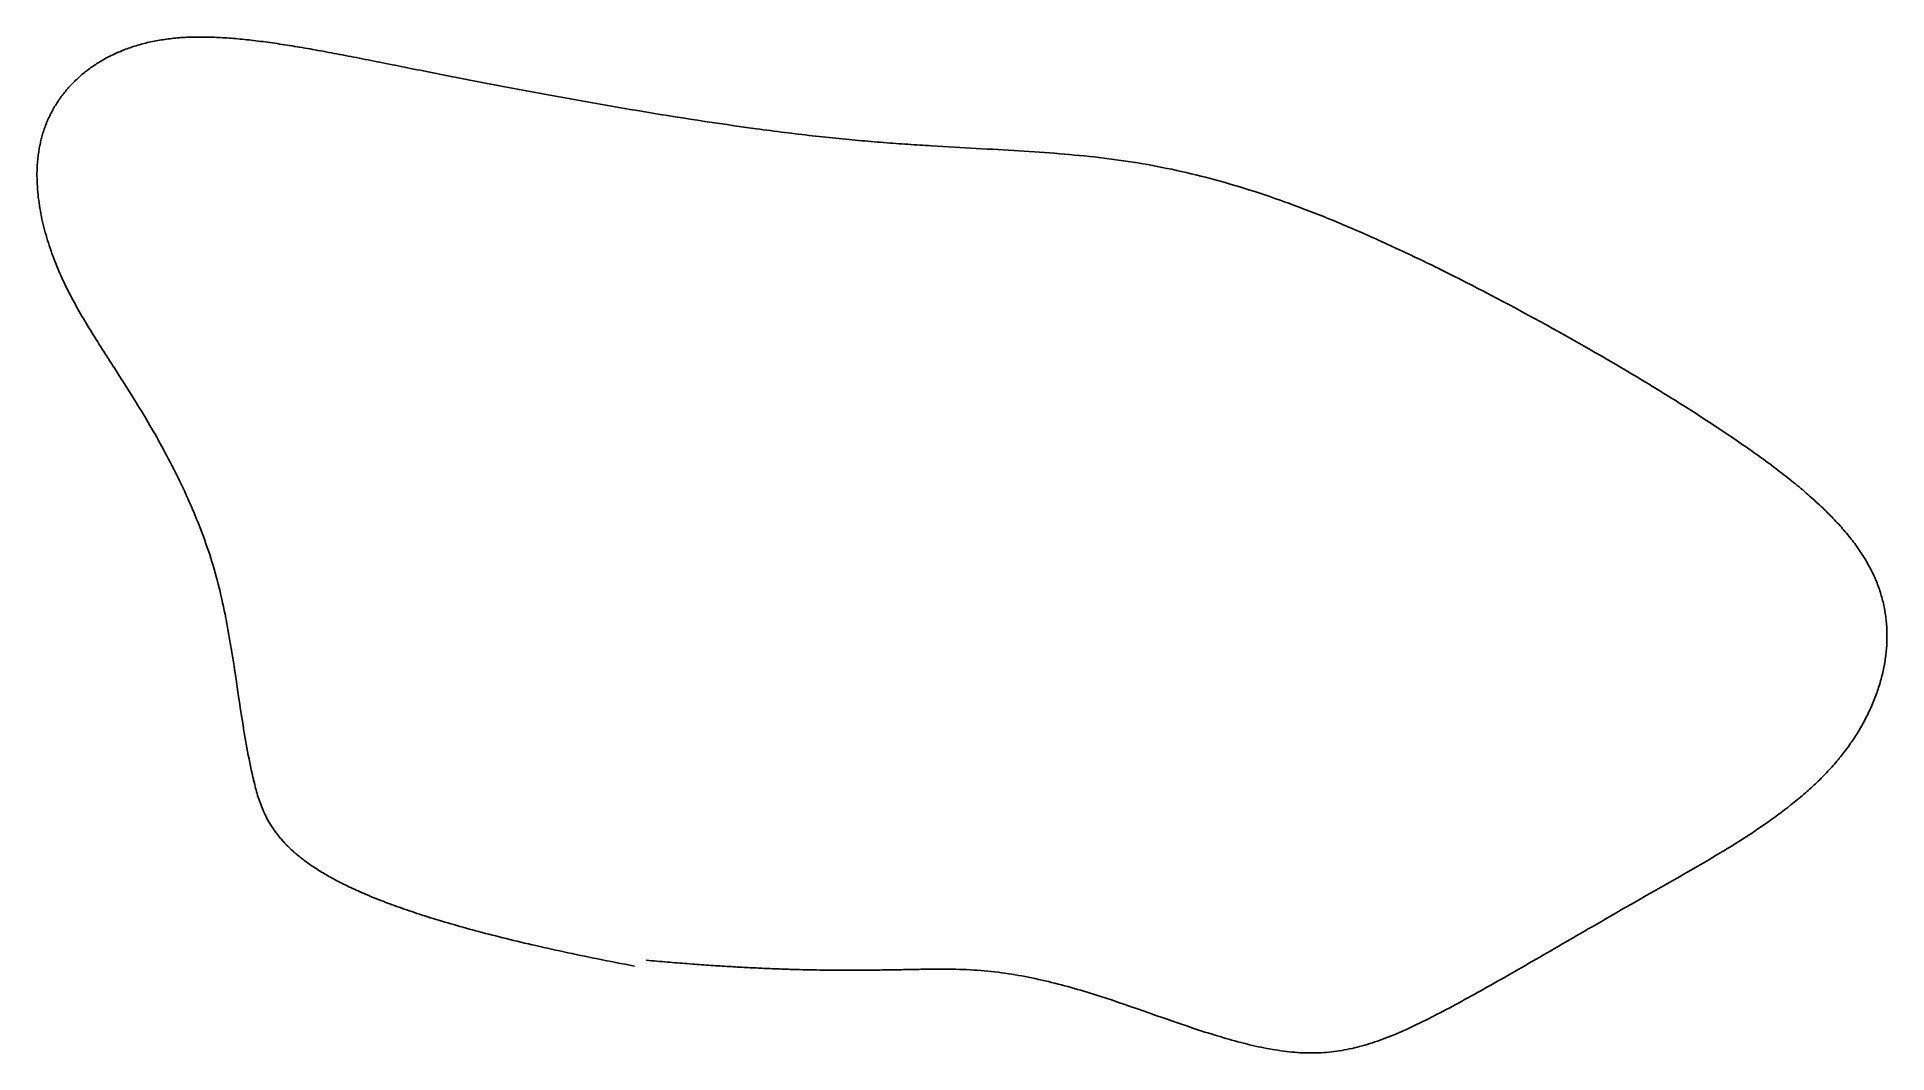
# Model space of a CAD drawing. Header units: millimetres. Extents: x 67 to 775, y 2109 to 2498.
import ezdxf

# ---------------------------------------------------------------- set-up
doc = ezdxf.new("R2010")
doc.units = ezdxf.units.MM
doc.layers.add('206', color=7, linetype='Continuous')

msp = doc.modelspace()

# ---------------------------------------------------------------- linework, layer by layer
at = {"layer": '206', "elevation": 206}
msp.add_lwpolyline([(295.29, 2142.21), (293.49, 2142.56), (291.7, 2142.9), (289.93, 2143.24), (288.18, 2143.58), (286.44, 2143.92), (284.71, 2144.27), (283, 2144.61), (281.3, 2144.95), (279.62, 2145.29), (277.95, 2145.63), (276.3, 2145.97), (274.67, 2146.31), (273.04, 2146.65), (271.44, 2146.99), (269.84, 2147.33), (268.27, 2147.67), (266.7, 2148.01), (265.15, 2148.34), (263.62, 2148.68), (262.09, 2149.02), (260.59, 2149.36), (259.09, 2149.7), (257.61, 2150.03), (256.15, 2150.37), (254.7, 2150.71), (253.26, 2151.04), (251.84, 2151.38), (250.43, 2151.72), (249.03, 2152.05), (247.64, 2152.39), (246.27, 2152.72), (244.92, 2153.06), (243.57, 2153.4), (242.24, 2153.73), (240.93, 2154.07), (239.62, 2154.4), (238.33, 2154.73), (237.05, 2155.07), (235.79, 2155.4), (234.54, 2155.74), (233.3, 2156.07), (232.07, 2156.4), (230.86, 2156.74), (229.65, 2157.07), (228.46, 2157.4), (227.29, 2157.74), (226.12, 2158.07), (224.97, 2158.4), (223.83, 2158.73), (222.7, 2159.07), (221.58, 2159.4), (220.48, 2159.73), (219.39, 2160.06), (218.31, 2160.39), (217.24, 2160.73), (216.18, 2161.06), (215.13, 2161.39), (214.1, 2161.72), (213.08, 2162.05), (212.07, 2162.38), (211.07, 2162.71), (210.08, 2163.04), (209.1, 2163.38), (208.13, 2163.71), (207.18, 2164.04), (206.24, 2164.37), (205.3, 2164.7), (204.38, 2165.03), (203.47, 2165.36), (202.57, 2165.69), (201.68, 2166.02), (200.8, 2166.35), (199.93, 2166.68), (199.07, 2167.01), (198.22, 2167.34), (197.38, 2167.67), (196.55, 2168), (195.74, 2168.32), (194.93, 2168.65), (194.13, 2168.98), (193.34, 2169.31), (192.57, 2169.64), (191.8, 2169.97), (191.04, 2170.3), (190.29, 2170.63), (189.55, 2170.96), (188.82, 2171.29), (188.1, 2171.62), (187.39, 2171.94), (186.69, 2172.27), (186, 2172.6), (185.32, 2172.93), (184.64, 2173.26), (183.98, 2173.59), (183.32, 2173.92), (182.67, 2174.25), (182.04, 2174.58), (181.41, 2174.9), (180.79, 2175.23), (180.17, 2175.56), (179.57, 2175.89), (178.98, 2176.22), (178.39, 2176.55), (177.81, 2176.88), (177.24, 2177.2), (176.68, 2177.53), (176.13, 2177.86), (175.58, 2178.19), (175.05, 2178.52), (174.52, 2178.85), (173.99, 2179.18), (173.48, 2179.51), (172.97, 2179.84), (172.48, 2180.16), (171.99, 2180.49), (171.5, 2180.82), (171.03, 2181.15), (170.56, 2181.48), (170.1, 2181.81), (169.64, 2182.14), (169.2, 2182.47), (168.76, 2182.8), (168.33, 2183.13), (167.9, 2183.46), (167.48, 2183.79), (167.07, 2184.12), (166.66, 2184.45), (166.27, 2184.78), (165.87, 2185.11), (165.49, 2185.44), (165.11, 2185.77), (164.74, 2186.1), (164.37, 2186.43), (164.01, 2186.76), (163.66, 2187.09), (163.31, 2187.42), (162.97, 2187.75), (162.64, 2188.08), (162.31, 2188.41), (161.98, 2188.74), (161.67, 2189.07), (161.35, 2189.4), (161.05, 2189.74), (160.75, 2190.07), (160.45, 2190.4), (160.16, 2190.73), (159.88, 2191.06), (159.6, 2191.39), (159.33, 2191.73), (159.06, 2192.06), (158.79, 2192.39), (158.54, 2192.72), (158.28, 2193.06), (158.03, 2193.39), (157.79, 2193.72), (157.55, 2194.06), (157.32, 2194.39), (157.09, 2194.72), (156.86, 2195.06), (156.64, 2195.39), (156.21, 2196.06), (155.8, 2196.73), (155.41, 2197.4), (155.03, 2198.07), (154.66, 2198.74), (154.32, 2199.41), (153.98, 2200.09), (153.66, 2200.76), (153.35, 2201.44), (153.06, 2202.11), (152.78, 2202.79), (152.51, 2203.47), (152.25, 2204.14), (152, 2204.82), (151.76, 2205.5), (151.53, 2206.19), (151.3, 2206.87), (151.09, 2207.55), (150.89, 2208.24), (150.69, 2208.92), (150.49, 2209.61), (150.31, 2210.3), (150.13, 2210.99), (149.95, 2211.68), (149.61, 2213.07), (149.29, 2214.46), (148.97, 2215.85), (148.66, 2217.26), (148.36, 2218.66), (148.07, 2220.07), (147.78, 2221.49), (147.5, 2222.91), (147.23, 2224.34), (146.96, 2225.76), (146.7, 2227.2), (146.45, 2228.63), (146.2, 2230.07), (145.95, 2231.52), (145.71, 2232.96), (145.48, 2234.41), (145.01, 2237.32), (144.56, 2240.24), (144.12, 2243.16), (143.68, 2246.09), (142.8, 2251.97), (142.36, 2254.91), (141.91, 2257.86), (141.45, 2260.8), (140.97, 2263.74), (140.73, 2265.21), (140.48, 2266.67), (140.23, 2268.14), (139.97, 2269.61), (139.71, 2271.07), (139.44, 2272.53), (139.17, 2273.99), (138.89, 2275.45), (138.6, 2276.9), (138.3, 2278.35), (138, 2279.8), (137.69, 2281.25), (137.36, 2282.69), (137.03, 2284.13), (136.69, 2285.57), (136.35, 2287), (135.99, 2288.43), (135.62, 2289.85), (135.24, 2291.27), (134.84, 2292.68), (134.44, 2294.1), (134.03, 2295.5), (133.6, 2296.9), (133.16, 2298.3), (132.72, 2299.69), (132.26, 2301.08), (131.79, 2302.46), (131.31, 2303.83), (130.83, 2305.2), (130.33, 2306.57), (129.83, 2307.93), (129.31, 2309.28), (128.79, 2310.63), (128.26, 2311.97), (127.73, 2313.31), (127.18, 2314.64), (126.63, 2315.96), (126.07, 2317.28), (125.5, 2318.6), (124.93, 2319.9), (124.35, 2321.2), (123.76, 2322.49), (123.17, 2323.78), (122.57, 2325.06), (121.97, 2326.33), (121.36, 2327.6), (120.75, 2328.86), (120.13, 2330.11), (119.51, 2331.36), (118.88, 2332.6), (118.25, 2333.83), (117.62, 2335.05), (116.98, 2336.27), (116.35, 2337.48), (115.7, 2338.68), (115.06, 2339.87), (114.41, 2341.06), (113.76, 2342.24), (113.11, 2343.41), (112.46, 2344.57), (111.81, 2345.73), (111.15, 2346.87), (110.5, 2348.01), (109.84, 2349.14), (109.19, 2350.26), (108.53, 2351.37), (107.88, 2352.48), (107.22, 2353.57), (106.57, 2354.66), (105.92, 2355.74), (105.27, 2356.81), (104.62, 2357.87), (103.97, 2358.92), (103.32, 2359.96), (102.68, 2360.99), (102.04, 2362.01), (101.4, 2363.03), (100.77, 2364.03), (100.13, 2365.03), (99.5, 2366.02), (98.88, 2367.01), (98.25, 2367.98), (97.63, 2368.95), (97.01, 2369.91), (96.4, 2370.87), (95.78, 2371.82), (95.18, 2372.77), (94.57, 2373.7), (93.97, 2374.64), (93.37, 2375.57), (92.78, 2376.49), (92.19, 2377.41), (91.6, 2378.33), (91.02, 2379.24), (90.44, 2380.15), (89.87, 2381.06), (89.3, 2381.96), (88.73, 2382.86), (88.17, 2383.76), (87.61, 2384.65), (87.06, 2385.55), (86.52, 2386.44), (85.97, 2387.33), (85.44, 2388.22), (84.9, 2389.11), (84.37, 2390), (83.85, 2390.89), (83.33, 2391.78), (82.82, 2392.68), (82.31, 2393.57), (81.81, 2394.46), (81.32, 2395.35), (80.83, 2396.25), (80.34, 2397.15), (79.86, 2398.05), (79.39, 2398.95), (78.92, 2399.86), (78.46, 2400.77), (78.01, 2401.68), (77.56, 2402.59), (77.12, 2403.51), (76.68, 2404.44), (76.25, 2405.37), (75.83, 2406.3), (75.41, 2407.24), (75, 2408.18), (74.6, 2409.13), (74.2, 2410.09), (73.81, 2411.05), (73.43, 2412.02), (73.06, 2412.99), (72.69, 2413.97), (72.33, 2414.96), (71.99, 2415.95), (71.64, 2416.94), (71.31, 2417.94), (70.99, 2418.94), (70.67, 2419.94), (70.37, 2420.95), (70.08, 2421.97), (69.79, 2422.98), (69.52, 2424), (69.26, 2425.02), (69, 2426.05), (68.76, 2427.07), (68.53, 2428.1), (68.32, 2429.13), (68.11, 2430.16), (67.92, 2431.2), (67.74, 2432.23), (67.57, 2433.26), (67.41, 2434.3), (67.27, 2435.33), (67.14, 2436.37), (67.03, 2437.4), (66.93, 2438.44), (66.84, 2439.47), (66.77, 2440.5), (66.71, 2441.53), (66.67, 2442.56), (66.64, 2443.59), (66.63, 2444.62), (66.63, 2445.64), (66.66, 2446.66), (66.69, 2447.68), (66.75, 2448.69), (66.82, 2449.71), (66.86, 2450.21), (66.9, 2450.72), (66.95, 2451.22), (67.01, 2451.72), (67.07, 2452.22), (67.13, 2452.72), (67.2, 2453.22), (67.27, 2453.72), (67.35, 2454.22), (67.43, 2454.71), (67.52, 2455.21), (67.61, 2455.7), (67.7, 2456.19), (67.8, 2456.68), (67.91, 2457.17), (68.02, 2457.66), (68.13, 2458.15), (68.25, 2458.64), (68.38, 2459.12), (68.51, 2459.6), (68.64, 2460.08), (68.78, 2460.56), (68.92, 2461.04), (69.07, 2461.52), (69.23, 2461.99), (69.38, 2462.47), (69.55, 2462.94), (69.72, 2463.41), (69.89, 2463.88), (70.07, 2464.35), (70.26, 2464.81), (70.45, 2465.27), (70.64, 2465.74), (70.84, 2466.2), (71.05, 2466.65), (71.26, 2467.11), (71.48, 2467.56), (71.7, 2468.01), (71.92, 2468.46), (72.15, 2468.91), (72.39, 2469.36), (72.63, 2469.8), (72.88, 2470.24), (73.13, 2470.68), (73.39, 2471.12), (73.65, 2471.55), (73.92, 2471.98), (74.19, 2472.41), (74.47, 2472.84), (74.75, 2473.27), (75.03, 2473.69), (75.33, 2474.11), (75.62, 2474.53), (75.93, 2474.94), (76.23, 2475.35), (76.55, 2475.76), (76.86, 2476.17), (77.18, 2476.58), (77.51, 2476.98), (77.84, 2477.38), (78.18, 2477.77), (78.52, 2478.17), (78.87, 2478.56), (79.22, 2478.94), (79.58, 2479.33), (79.94, 2479.71), (80.3, 2480.09), (80.68, 2480.46), (81.05, 2480.84), (81.43, 2481.21), (81.82, 2481.57), (82.21, 2481.94), (82.6, 2482.3), (83, 2482.65), (83.41, 2483.01), (83.82, 2483.36), (84.23, 2483.7), (84.65, 2484.05), (85.08, 2484.39), (85.51, 2484.72), (85.94, 2485.06), (86.38, 2485.39), (86.82, 2485.71), (87.27, 2486.04), (87.72, 2486.35), (88.18, 2486.67), (88.64, 2486.98), (89.11, 2487.29), (89.58, 2487.59), (90.06, 2487.89), (90.54, 2488.19), (91.02, 2488.48), (91.51, 2488.77), (92.01, 2489.06), (92.51, 2489.34), (93.01, 2489.61), (93.52, 2489.89), (94.03, 2490.16), (94.55, 2490.42), (95.07, 2490.68), (95.6, 2490.94), (96.13, 2491.19), (96.67, 2491.44), (97.21, 2491.68), (97.75, 2491.92), (98.3, 2492.16), (98.86, 2492.39), (99.41, 2492.62), (99.98, 2492.84), (100.54, 2493.06), (101.12, 2493.27), (101.69, 2493.48), (102.27, 2493.68), (102.86, 2493.88), (103.45, 2494.08), (104.04, 2494.27), (104.64, 2494.45), (105.25, 2494.63), (105.85, 2494.81), (106.47, 2494.98), (107.08, 2495.15), (107.7, 2495.31), (108.33, 2495.46), (108.96, 2495.62), (109.59, 2495.76), (110.23, 2495.9), (110.87, 2496.04), (111.52, 2496.17), (112.17, 2496.3), (112.83, 2496.42), (113.49, 2496.54), (114.15, 2496.65), (114.82, 2496.75), (115.49, 2496.85), (116.17, 2496.95), (116.85, 2497.04), (117.54, 2497.12), (118.23, 2497.2), (118.92, 2497.28), (119.62, 2497.35), (120.32, 2497.41), (121.03, 2497.47), (121.74, 2497.52), (122.46, 2497.57), (123.18, 2497.61), (123.9, 2497.65), (124.63, 2497.68), (125.37, 2497.71), (126.1, 2497.73), (126.85, 2497.75), (127.59, 2497.76), (128.34, 2497.77), (129.1, 2497.77), (129.86, 2497.77), (130.63, 2497.76), (131.4, 2497.75), (132.17, 2497.74), (132.95, 2497.72), (133.73, 2497.69), (134.52, 2497.67), (135.32, 2497.63), (136.11, 2497.6), (136.92, 2497.55), (137.72, 2497.51), (138.54, 2497.46), (139.35, 2497.4), (140.17, 2497.34), (141, 2497.28), (141.83, 2497.21), (142.67, 2497.14), (143.51, 2497.07), (144.36, 2496.99), (145.21, 2496.91), (146.06, 2496.82), (146.92, 2496.73), (147.79, 2496.64), (148.66, 2496.54), (149.54, 2496.44), (150.42, 2496.33), (151.31, 2496.23), (152.2, 2496.11), (153.09, 2496), (154, 2495.88), (154.9, 2495.76), (155.81, 2495.63), (156.73, 2495.5), (157.65, 2495.37), (158.58, 2495.23), (159.51, 2495.09), (160.45, 2494.95), (161.4, 2494.81), (162.34, 2494.66), (163.3, 2494.51), (164.26, 2494.35), (165.22, 2494.2), (166.19, 2494.04), (167.17, 2493.87), (168.15, 2493.71), (169.14, 2493.54), (170.13, 2493.37), (171.13, 2493.19), (172.13, 2493.02), (173.14, 2492.84), (174.15, 2492.66), (175.17, 2492.47), (176.2, 2492.29), (177.23, 2492.1), (178.26, 2491.9), (179.31, 2491.71), (180.35, 2491.51), (181.41, 2491.32), (182.47, 2491.12), (183.53, 2490.91), (184.6, 2490.71), (185.68, 2490.5), (186.76, 2490.29), (187.85, 2490.08), (188.94, 2489.87), (190.04, 2489.65), (191.15, 2489.44), (192.26, 2489.22), (193.38, 2489), (194.5, 2488.78), (195.63, 2488.55), (196.77, 2488.33), (197.91, 2488.1), (199.05, 2487.87), (200.21, 2487.64), (201.37, 2487.41), (202.53, 2487.18), (203.7, 2486.94), (204.88, 2486.7), (206.07, 2486.47), (207.26, 2486.23), (208.45, 2485.99), (209.65, 2485.75), (210.86, 2485.51), (212.08, 2485.26), (213.3, 2485.02), (214.52, 2484.77), (215.76, 2484.53), (217, 2484.28), (218.24, 2484.03), (219.5, 2483.79), (220.75, 2483.54), (222.02, 2483.29), (223.29, 2483.03), (224.57, 2482.78), (225.85, 2482.53), (227.14, 2482.28), (228.44, 2482.02), (229.74, 2481.77), (231.04, 2481.52), (232.35, 2481.26), (233.67, 2481), (234.99, 2480.75), (236.32, 2480.49), (237.65, 2480.24), (238.99, 2479.98), (240.33, 2479.72), (241.68, 2479.46), (243.03, 2479.21), (245.74, 2478.69), (248.47, 2478.17), (251.22, 2477.66), (253.98, 2477.14), (256.75, 2476.62), (259.54, 2476.11), (262.34, 2475.59), (265.15, 2475.08), (267.97, 2474.57), (270.8, 2474.06), (273.64, 2473.55), (276.48, 2473.05), (279.34, 2472.54), (282.19, 2472.04), (285.06, 2471.54), (287.92, 2471.05), (293.66, 2470.07), (296.53, 2469.59), (299.41, 2469.11), (302.28, 2468.64), (305.15, 2468.17), (308.01, 2467.71), (310.87, 2467.25), (313.73, 2466.8), (316.59, 2466.36), (319.43, 2465.92), (322.27, 2465.48), (325.1, 2465.06), (327.92, 2464.64), (330.74, 2464.23), (333.54, 2463.83), (336.32, 2463.43), (339.1, 2463.05), (341.86, 2462.67), (343.24, 2462.48), (344.61, 2462.3), (345.98, 2462.12), (347.34, 2461.94), (348.7, 2461.76), (350.06, 2461.59), (351.41, 2461.41), (352.76, 2461.25), (354.1, 2461.08), (355.44, 2460.91), (356.77, 2460.75), (358.1, 2460.59), (359.42, 2460.44), (360.74, 2460.28), (362.05, 2460.13), (363.36, 2459.98), (364.66, 2459.84), (365.96, 2459.69), (367.25, 2459.55), (368.53, 2459.41), (369.81, 2459.28), (371.08, 2459.15), (372.35, 2459.02), (373.61, 2458.89), (374.87, 2458.77), (376.12, 2458.65), (377.36, 2458.53), (378.6, 2458.41), (379.83, 2458.3), (381.06, 2458.19), (382.28, 2458.08), (383.49, 2457.98), (384.7, 2457.87), (385.91, 2457.77), (387.11, 2457.67), (388.3, 2457.57), (389.49, 2457.48), (390.68, 2457.38), (391.86, 2457.29), (393.03, 2457.2), (394.2, 2457.12), (395.36, 2457.03), (396.52, 2456.95), (397.68, 2456.86), (398.83, 2456.78), (399.97, 2456.7), (401.11, 2456.63), (402.25, 2456.55), (403.38, 2456.47), (404.51, 2456.4), (405.63, 2456.33), (406.74, 2456.26), (407.86, 2456.19), (408.97, 2456.12), (411.17, 2455.98), (413.36, 2455.85), (415.53, 2455.73), (417.69, 2455.6), (419.83, 2455.48), (421.95, 2455.36), (424.06, 2455.25), (426.16, 2455.13), (428.24, 2455.02), (430.31, 2454.9), (432.36, 2454.79), (434.4, 2454.67), (436.43, 2454.56), (438.45, 2454.44), (440.46, 2454.32), (442.45, 2454.2), (444.44, 2454.08), (446.41, 2453.95), (448.37, 2453.82), (450.33, 2453.69), (452.27, 2453.55), (454.21, 2453.41), (456.14, 2453.26), (458.06, 2453.11), (459.97, 2452.95), (461.88, 2452.78), (463.78, 2452.61), (465.67, 2452.43), (467.55, 2452.25), (469.43, 2452.05), (471.31, 2451.85), (473.18, 2451.63), (475.05, 2451.41), (476.91, 2451.18), (478.77, 2450.94), (480.63, 2450.68), (482.48, 2450.42), (484.33, 2450.14), (486.18, 2449.86), (488.03, 2449.56), (489.87, 2449.25), (491.72, 2448.93), (493.56, 2448.59), (495.41, 2448.24), (497.25, 2447.88), (499.09, 2447.51), (500.94, 2447.13), (502.79, 2446.73), (504.63, 2446.32), (506.48, 2445.9), (508.34, 2445.46), (510.19, 2445.02), (512.05, 2444.56), (513.91, 2444.08), (515.77, 2443.59), (517.64, 2443.09), (519.51, 2442.58), (521.39, 2442.05), (523.27, 2441.51), (525.16, 2440.95), (527.05, 2440.38), (528.95, 2439.8), (530.85, 2439.2), (532.76, 2438.59), (534.68, 2437.97), (536.6, 2437.33), (538.54, 2436.67), (540.48, 2436), (542.43, 2435.32), (544.39, 2434.62), (545.37, 2434.26), (546.35, 2433.91), (547.34, 2433.54), (548.33, 2433.18), (549.32, 2432.81), (550.31, 2432.43), (551.31, 2432.06), (552.31, 2431.68), (553.31, 2431.29), (554.32, 2430.9), (555.32, 2430.51), (556.33, 2430.11), (557.35, 2429.71), (558.36, 2429.31), (559.38, 2428.9), (560.4, 2428.49), (561.43, 2428.07), (562.45, 2427.65), (563.48, 2427.23), (564.52, 2426.8), (565.55, 2426.37), (566.59, 2425.93), (567.63, 2425.49), (568.68, 2425.05), (569.73, 2424.6), (570.78, 2424.15), (571.84, 2423.69), (572.9, 2423.23), (573.96, 2422.77), (575.03, 2422.3), (576.1, 2421.83), (577.17, 2421.35), (578.25, 2420.87), (579.33, 2420.38), (580.41, 2419.9), (581.5, 2419.4), (582.59, 2418.91), (583.69, 2418.4), (584.79, 2417.9), (585.89, 2417.39), (587, 2416.88), (588.11, 2416.36), (589.23, 2415.83), (590.35, 2415.31), (591.47, 2414.78), (592.6, 2414.24), (593.73, 2413.7), (594.86, 2413.16), (596, 2412.61), (597.14, 2412.06), (598.28, 2411.51), (599.43, 2410.95), (600.58, 2410.39), (601.74, 2409.83), (602.89, 2409.26), (604.05, 2408.68), (606.38, 2407.53), (608.71, 2406.36), (611.06, 2405.18), (613.41, 2403.99), (615.77, 2402.79), (618.13, 2401.57), (620.5, 2400.34), (622.88, 2399.11), (625.26, 2397.86), (627.64, 2396.6), (630.03, 2395.34), (632.42, 2394.07), (634.8, 2392.78), (637.19, 2391.5), (639.58, 2390.2), (641.96, 2388.9), (644.34, 2387.59), (646.72, 2386.27), (649.09, 2384.96), (651.46, 2383.63), (653.83, 2382.3), (656.18, 2380.97), (658.53, 2379.64), (660.87, 2378.3), (663.21, 2376.96), (665.53, 2375.62), (667.84, 2374.27), (670.14, 2372.93), (672.42, 2371.58), (674.7, 2370.24), (676.96, 2368.9), (679.2, 2367.55), (681.43, 2366.21), (683.64, 2364.87), (684.74, 2364.2), (685.84, 2363.53), (686.93, 2362.87), (688.02, 2362.2), (689.1, 2361.53), (690.17, 2360.87), (691.25, 2360.2), (692.31, 2359.54), (693.37, 2358.88), (694.43, 2358.22), (695.48, 2357.56), (696.53, 2356.9), (697.57, 2356.24), (698.6, 2355.59), (699.63, 2354.93), (700.65, 2354.28), (701.67, 2353.63), (702.68, 2352.98), (703.68, 2352.33), (704.68, 2351.69), (705.67, 2351.04), (706.66, 2350.4), (707.64, 2349.76), (708.61, 2349.12), (709.57, 2348.48), (710.53, 2347.85), (711.48, 2347.22), (712.43, 2346.59), (713.37, 2345.96), (714.3, 2345.33), (715.22, 2344.71), (716.14, 2344.08), (717.05, 2343.46), (717.95, 2342.84), (718.85, 2342.23), (719.73, 2341.61), (720.62, 2341), (721.49, 2340.39), (722.36, 2339.78), (723.22, 2339.17), (724.07, 2338.56), (724.92, 2337.96), (725.76, 2337.36), (726.59, 2336.75), (727.42, 2336.15), (728.24, 2335.55), (729.05, 2334.96), (729.85, 2334.36), (730.65, 2333.77), (731.44, 2333.17), (732.23, 2332.58), (733, 2331.99), (733.77, 2331.4), (734.53, 2330.81), (735.29, 2330.22), (736.04, 2329.64), (736.78, 2329.05), (737.51, 2328.47), (738.24, 2327.89), (738.96, 2327.31), (739.67, 2326.72), (740.38, 2326.14), (741.08, 2325.57), (741.77, 2324.99), (742.46, 2324.41), (743.13, 2323.83), (743.8, 2323.26), (744.47, 2322.68), (745.12, 2322.11), (745.77, 2321.53), (746.42, 2320.96), (747.05, 2320.39), (747.68, 2319.81), (748.3, 2319.24), (748.91, 2318.67), (749.52, 2318.1), (750.12, 2317.53), (750.71, 2316.96), (751.3, 2316.39), (751.87, 2315.82), (752.44, 2315.25), (753.01, 2314.68), (753.56, 2314.12), (754.11, 2313.55), (754.66, 2312.98), (755.19, 2312.41), (755.72, 2311.84), (756.24, 2311.28), (756.75, 2310.71), (757.26, 2310.14), (757.76, 2309.57), (758.25, 2309), (758.74, 2308.43), (759.21, 2307.87), (759.68, 2307.3), (760.15, 2306.73), (760.6, 2306.16), (761.05, 2305.59), (761.49, 2305.02), (761.93, 2304.45), (762.36, 2303.88), (762.78, 2303.31), (763.19, 2302.74), (763.59, 2302.16), (763.99, 2301.59), (764.38, 2301.02), (764.77, 2300.44), (765.14, 2299.87), (765.51, 2299.3), (765.88, 2298.72), (766.23, 2298.14), (766.58, 2297.57), (766.92, 2296.99), (767.25, 2296.41), (767.58, 2295.83), (767.9, 2295.25), (768.21, 2294.67), (768.51, 2294.08), (768.81, 2293.5), (769.1, 2292.91), (769.38, 2292.33), (769.65, 2291.74), (769.92, 2291.15), (770.18, 2290.56), (770.43, 2289.97), (770.68, 2289.38), (770.92, 2288.79), (771.15, 2288.19), (771.37, 2287.6), (771.59, 2287), (771.8, 2286.4), (772, 2285.8), (772.2, 2285.2), (772.38, 2284.6), (772.56, 2283.99), (772.73, 2283.39), (772.9, 2282.78), (773.06, 2282.17), (773.21, 2281.56), (773.35, 2280.95), (773.49, 2280.34), (773.62, 2279.72), (773.74, 2279.11), (773.85, 2278.49), (773.96, 2277.87), (774.06, 2277.25), (774.15, 2276.63), (774.24, 2276.01), (774.32, 2275.39), (774.39, 2274.77), (774.46, 2274.14), (774.52, 2273.52), (774.57, 2272.89), (774.61, 2272.27), (774.65, 2271.64), (774.68, 2271.01), (774.7, 2270.38), (774.72, 2269.75), (774.73, 2269.12), (774.73, 2268.49), (774.73, 2267.86), (774.72, 2267.23), (774.7, 2266.6), (774.68, 2265.97), (774.65, 2265.33), (774.61, 2264.7), (774.56, 2264.07), (774.51, 2263.43), (774.46, 2262.8), (774.39, 2262.16), (774.32, 2261.53), (774.24, 2260.9), (774.16, 2260.26), (774.07, 2259.63), (773.97, 2258.99), (773.87, 2258.36), (773.76, 2257.72), (773.64, 2257.09), (773.52, 2256.45), (773.39, 2255.82), (773.25, 2255.19), (773.11, 2254.55), (772.96, 2253.92), (772.81, 2253.28), (772.65, 2252.65), (772.48, 2252.02), (772.3, 2251.39), (772.12, 2250.76), (771.94, 2250.12), (771.74, 2249.49), (771.54, 2248.86), (771.34, 2248.23), (771.13, 2247.61), (770.91, 2246.98), (770.69, 2246.35), (770.46, 2245.72), (770.22, 2245.1), (769.98, 2244.47), (769.73, 2243.85), (769.48, 2243.23), (769.22, 2242.61), (768.95, 2241.98), (768.68, 2241.36), (768.4, 2240.75), (768.12, 2240.13), (767.83, 2239.51), (767.53, 2238.9), (767.23, 2238.28), (766.92, 2237.67), (766.61, 2237.06), (766.29, 2236.45), (765.96, 2235.84), (765.63, 2235.23), (765.3, 2234.62), (764.95, 2234.02), (764.6, 2233.41), (764.25, 2232.81), (763.89, 2232.21), (763.53, 2231.61), (763.16, 2231.02), (762.78, 2230.42), (762.4, 2229.83), (762.01, 2229.24), (761.62, 2228.65), (761.22, 2228.06), (760.81, 2227.47), (760.4, 2226.89), (759.99, 2226.31), (759.57, 2225.73), (759.14, 2225.15), (758.71, 2224.58), (758.27, 2224), (757.83, 2223.43), (757.38, 2222.86), (756.93, 2222.29), (756.47, 2221.73), (756, 2221.17), (755.54, 2220.61), (755.06, 2220.05), (754.58, 2219.49), (754.1, 2218.94), (753.61, 2218.39), (753.11, 2217.84), (752.61, 2217.3), (752.1, 2216.75), (751.59, 2216.21), (751.08, 2215.67), (750.56, 2215.14), (750.03, 2214.6), (749.5, 2214.07), (748.97, 2213.54), (748.43, 2213.02), (747.88, 2212.49), (747.33, 2211.97), (746.78, 2211.45), (746.22, 2210.93), (745.66, 2210.42), (745.09, 2209.9), (744.52, 2209.39), (743.95, 2208.88), (743.37, 2208.37), (742.78, 2207.87), (742.2, 2207.37), (741.6, 2206.86), (741.01, 2206.36), (740.41, 2205.87), (739.2, 2204.88), (737.97, 2203.9), (736.73, 2202.92), (735.47, 2201.95), (734.2, 2200.99), (732.92, 2200.04), (731.62, 2199.09), (730.31, 2198.14), (728.99, 2197.21), (727.65, 2196.28), (726.3, 2195.35), (724.95, 2194.43), (723.58, 2193.52), (722.2, 2192.61), (720.81, 2191.7), (719.42, 2190.8), (718.01, 2189.91), (716.59, 2189.02), (715.17, 2188.13), (713.74, 2187.24), (712.3, 2186.36), (710.85, 2185.49), (709.4, 2184.61), (707.94, 2183.74), (706.48, 2182.87), (705.01, 2182.01), (703.53, 2181.14), (702.06, 2180.28), (700.57, 2179.42), (697.6, 2177.71), (694.61, 2176), (691.61, 2174.29), (685.61, 2170.89), (682.61, 2169.18), (679.61, 2167.48), (676.63, 2165.77), (673.65, 2164.06), (670.68, 2162.36), (667.72, 2160.65), (664.78, 2158.95), (661.85, 2157.25), (660.39, 2156.41), (658.93, 2155.57), (657.48, 2154.73), (656.03, 2153.89), (654.59, 2153.05), (653.15, 2152.22), (651.72, 2151.39), (650.29, 2150.56), (648.87, 2149.73), (647.45, 2148.91), (646.04, 2148.09), (644.63, 2147.28), (643.23, 2146.47), (641.84, 2145.67), (640.45, 2144.86), (639.07, 2144.07), (637.69, 2143.27), (636.33, 2142.49), (634.97, 2141.71), (633.61, 2140.93), (632.26, 2140.16), (630.93, 2139.39), (629.59, 2138.63), (628.27, 2137.88), (626.96, 2137.13), (625.65, 2136.39), (624.35, 2135.65), (623.06, 2134.93), (621.78, 2134.21), (620.5, 2133.49), (619.24, 2132.79), (617.98, 2132.09), (616.74, 2131.39), (615.5, 2130.71), (614.28, 2130.04), (613.06, 2129.37), (611.85, 2128.71), (610.66, 2128.06), (609.47, 2127.42), (608.3, 2126.79), (607.13, 2126.16), (605.98, 2125.55), (604.84, 2124.95), (603.7, 2124.35), (602.58, 2123.77), (601.46, 2123.19), (600.36, 2122.62), (599.26, 2122.07), (598.17, 2121.52), (597.1, 2120.99), (596.02, 2120.46), (594.96, 2119.95), (593.9, 2119.44), (592.85, 2118.95), (591.81, 2118.46), (590.77, 2117.99), (589.74, 2117.53), (588.72, 2117.08), (587.7, 2116.64), (586.69, 2116.21), (585.68, 2115.79), (584.67, 2115.39), (583.67, 2114.99), (582.68, 2114.61), (581.69, 2114.24), (580.7, 2113.88), (579.71, 2113.53), (578.73, 2113.19), (577.75, 2112.87), (576.77, 2112.55), (575.79, 2112.25), (574.82, 2111.97), (573.85, 2111.69), (572.87, 2111.43), (571.9, 2111.18), (570.93, 2110.94), (569.96, 2110.72), (568.99, 2110.51), (568.02, 2110.31), (567.04, 2110.12), (566.07, 2109.95), (565.1, 2109.79), (564.12, 2109.64), (563.14, 2109.51), (562.16, 2109.39), (561.17, 2109.29), (560.19, 2109.2), (559.2, 2109.12), (558.21, 2109.06), (557.21, 2109.01), (556.21, 2108.98), (555.2, 2108.96), (554.19, 2108.95), (553.18, 2108.96), (552.16, 2108.98), (551.13, 2109.02), (550.1, 2109.07), (549.06, 2109.14), (548.02, 2109.22), (546.97, 2109.31), (545.92, 2109.42), (544.87, 2109.54), (543.81, 2109.67), (542.74, 2109.81), (541.67, 2109.97), (540.59, 2110.14), (539.52, 2110.32), (538.43, 2110.51), (537.34, 2110.71), (536.25, 2110.92), (535.16, 2111.14), (534.06, 2111.37), (532.95, 2111.62), (531.85, 2111.87), (530.74, 2112.13), (529.62, 2112.4), (528.5, 2112.68), (527.38, 2112.97), (526.26, 2113.26), (525.13, 2113.57), (523.99, 2113.88), (522.86, 2114.2), (521.72, 2114.52), (520.58, 2114.86), (519.44, 2115.2), (518.29, 2115.54), (517.14, 2115.89), (515.99, 2116.25), (514.84, 2116.61), (513.68, 2116.98), (512.52, 2117.36), (511.36, 2117.73), (510.2, 2118.12), (509.03, 2118.5), (506.69, 2119.29), (504.35, 2120.08), (502, 2120.89), (499.64, 2121.71), (497.28, 2122.53), (494.92, 2123.36), (492.55, 2124.19), (487.8, 2125.86), (485.41, 2126.68), (483.03, 2127.5), (480.63, 2128.32), (478.24, 2129.12), (475.83, 2129.92), (473.42, 2130.7), (472.21, 2131.08), (470.99, 2131.47), (469.78, 2131.84), (468.56, 2132.22), (467.34, 2132.58), (466.12, 2132.95), (464.9, 2133.31), (463.67, 2133.66), (462.44, 2134.01), (461.21, 2134.35), (459.97, 2134.69), (458.73, 2135.02), (457.49, 2135.34), (456.24, 2135.66), (454.99, 2135.97), (453.74, 2136.28), (452.49, 2136.57), (451.23, 2136.86), (449.96, 2137.14), (448.7, 2137.42), (447.43, 2137.68), (446.15, 2137.94), (444.87, 2138.19), (443.59, 2138.42), (442.3, 2138.65), (441.01, 2138.87), (439.72, 2139.09), (438.42, 2139.29), (437.11, 2139.48), (435.8, 2139.66), (434.49, 2139.83), (433.17, 2139.99), (431.85, 2140.14), (430.52, 2140.28), (429.18, 2140.4), (427.84, 2140.52), (426.5, 2140.62), (425.15, 2140.71), (423.8, 2140.79), (422.43, 2140.85), (421.06, 2140.91), (419.68, 2140.96), (418.29, 2140.99), (416.88, 2141.02), (416.18, 2141.03), (415.46, 2141.03), (414.74, 2141.04), (414.02, 2141.04), (413.3, 2141.05), (412.56, 2141.05), (411.83, 2141.05), (411.09, 2141.04), (410.34, 2141.04), (409.59, 2141.03), (408.83, 2141.03), (408.06, 2141.02), (407.29, 2141.01), (406.51, 2141), (405.72, 2140.99), (404.93, 2140.98), (404.13, 2140.96), (403.32, 2140.95), (402.51, 2140.94), (401.69, 2140.92), (400.86, 2140.91), (400.02, 2140.89), (399.17, 2140.88), (398.31, 2140.86), (397.45, 2140.84), (396.57, 2140.83), (395.69, 2140.81), (394.79, 2140.79), (393.89, 2140.78), (392.98, 2140.76), (392.05, 2140.75), (391.12, 2140.73), (390.17, 2140.72), (389.22, 2140.7), (388.25, 2140.69), (387.27, 2140.68), (386.28, 2140.67), (385.28, 2140.66), (384.27, 2140.65), (383.24, 2140.64), (382.2, 2140.63), (381.15, 2140.63), (380.09, 2140.62), (379.01, 2140.62), (377.92, 2140.62), (376.82, 2140.62), (375.7, 2140.62), (374.57, 2140.62), (373.42, 2140.63), (372.26, 2140.63), (371.09, 2140.64), (369.9, 2140.65), (368.7, 2140.67), (367.48, 2140.68), (366.24, 2140.7), (365, 2140.72), (363.73, 2140.74), (362.45, 2140.77), (361.15, 2140.8), (359.84, 2140.83), (358.51, 2140.86), (357.16, 2140.9), (355.79, 2140.94), (355.1, 2140.96), (354.41, 2140.98), (353.71, 2141), (353.01, 2141.02), (352.3, 2141.05), (351.59, 2141.07), (350.88, 2141.1), (350.16, 2141.13), (349.43, 2141.15), (348.71, 2141.18), (347.97, 2141.21), (347.23, 2141.24), (346.49, 2141.27), (345.74, 2141.3), (344.99, 2141.34), (344.23, 2141.37), (343.47, 2141.4), (342.71, 2141.44), (341.94, 2141.48), (341.16, 2141.51), (340.38, 2141.55), (339.59, 2141.59), (338.8, 2141.63), (338.01, 2141.67), (337.21, 2141.72), (336.4, 2141.76), (335.59, 2141.8), (334.77, 2141.85), (333.95, 2141.9), (333.13, 2141.94), (332.3, 2141.99), (331.46, 2142.04), (330.62, 2142.09), (329.77, 2142.14), (328.92, 2142.2), (328.06, 2142.25), (327.2, 2142.31), (326.33, 2142.36), (325.46, 2142.42), (324.58, 2142.48), (323.7, 2142.54), (322.81, 2142.6), (321.92, 2142.66), (321.02, 2142.73), (320.11, 2142.79), (319.2, 2142.86), (318.28, 2142.93), (317.36, 2142.99), (316.43, 2143.06), (315.5, 2143.14), (314.56, 2143.21), (313.62, 2143.28), (312.67, 2143.36), (311.71, 2143.43), (310.75, 2143.51), (309.78, 2143.59), (308.81, 2143.67), (307.83, 2143.75), (306.84, 2143.83), (305.85, 2143.92), (304.86, 2144), (303.85, 2144.09), (302.84, 2144.18), (301.83, 2144.27), (300.81, 2144.36), (299.78, 2144.45)], dxfattribs=at)

doc.saveas('drawing.dxf')
